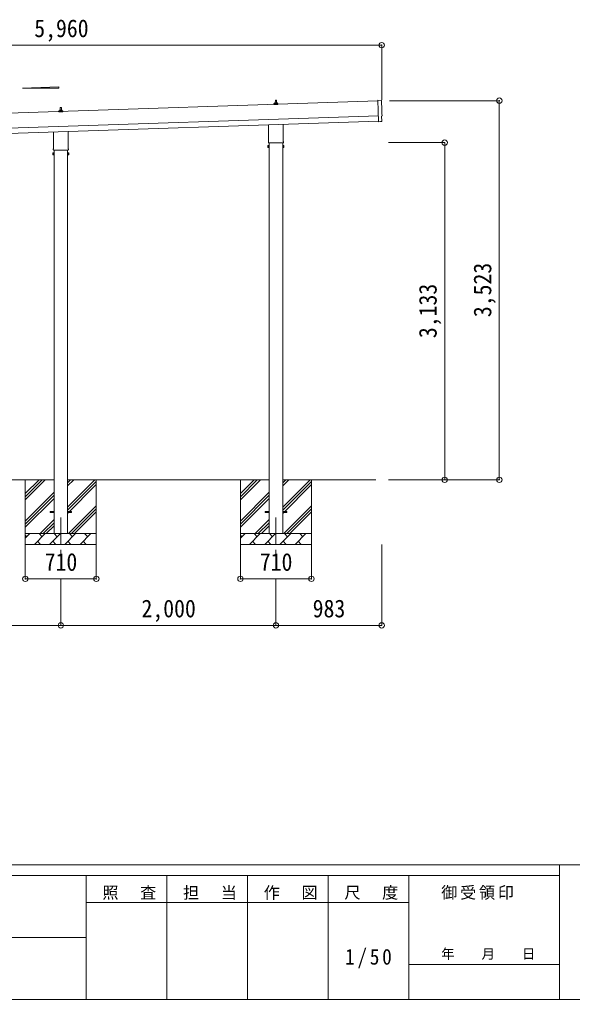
# Model space of a CAD drawing. Units: millimetres at full size, sheet at 1:50; some dimension numbers follow another scale. Extents: x -14053 to 14053, y -9700 to 9700.
# Drawn here: x 3882 to 9022, y -9700 to -595 of the extents above; entities that cross this region are included whole.
import ezdxf
from ezdxf.enums import TextEntityAlignment as Align

# ---------------------------------------------------------------- set-up
doc = ezdxf.new("R2010")
doc.units = ezdxf.units.MM
doc.header["$LTSCALE"] = 50
doc.header["$PDMODE"] = 32
doc.header["$PDSIZE"] = 50
doc.linetypes.add('CHAIN1', pattern=[8, 5, -1, 1, -1])
for name, color, linetype, lineweight in [('0-0_0', 7, 'Continuous', 9), ('0-1_Defpoints', 4, 'Continuous', 9), ('0-6_PARTS1', 6, 'Continuous', 9), ('F-0', 7, 'Continuous', 9)]:
    doc.layers.add(name, color=color, linetype=linetype, lineweight=lineweight)
doc.styles.add('ＭＳ ゴシック', font='')
doc.styles.get('ＭＳ ゴシック').set_extended_font_data('MS Gothic')

msp = doc.modelspace()

# ---------------------------------------------------------------- linework, layer by layer
at = {"layer": '0-0_0'}
for p, q in [((4203.27, -4871.86), (2328.27, -4871.86)), ((3935.77, -4871.86), (3935.77, -5471.86)), ((3935.77, -5056.91), (4120.82, -4871.86)), ((3935.77, -5028.63), (4092.54, -4871.86)), ((3935.77, -5000.34), (4064.25, -4871.86)), ((4328.27, -5126.96), (4583.37, -4871.86)), ((4328.27, -4928.97), (4385.38, -4871.86)), ((4328.27, -4900.68), (4357.09, -4871.86)), ((6203.27, -4871.86), (4328.27, -4871.86)), ((4328.27, -5155.24), (4595.77, -4887.74)), ((4328.27, -5183.53), (4595.77, -4916.03)), ((4595.77, -4871.86), (4595.77, -5471.86)), ((5935.77, -4871.86), (5935.77, -5471.86)), ((5935.77, -5056.91), (6120.82, -4871.86)), ((5935.77, -5028.63), (6092.54, -4871.86)), ((5935.77, -5000.34), (6064.25, -4871.86)), ((6328.27, -5126.96), (6583.37, -4871.86)), ((6328.27, -4928.97), (6385.38, -4871.86)), ((6328.27, -4900.68), (6357.09, -4871.86)), ((7194.2, -4871.86), (6328.27, -4871.86)), ((6328.27, -5155.24), (6595.77, -4887.74)), ((6328.27, -5183.53), (6595.77, -4916.03)), ((6595.77, -4871.86), (6595.77, -5471.86)), ((3935.77, -5254.9), (4203.27, -4987.4)), ((5935.77, -5254.9), (6203.27, -4987.4)), ((3935.77, -5283.18), (4203.27, -5015.68)), ((3935.77, -5311.47), (4203.27, -5043.97)), ((5935.77, -5283.18), (6203.27, -5015.68)), ((5935.77, -5311.47), (6203.27, -5043.97)), ((4337.93, -5371.86), (4595.77, -5114.02)), ((4366.21, -5371.86), (4595.77, -5142.3)), ((4394.49, -5371.86), (4595.77, -5170.59)), ((6337.93, -5371.86), (6595.77, -5114.02)), ((6366.21, -5371.86), (6595.77, -5142.3)), ((6394.49, -5371.86), (6595.77, -5170.59)), ((4073.37, -5371.86), (4203.27, -5241.96)), ((4101.65, -5371.86), (4203.27, -5270.24)), ((6073.37, -5371.86), (6203.27, -5241.96)), ((6101.65, -5371.86), (6203.27, -5270.24)), ((4129.94, -5371.86), (4203.27, -5298.53)), ((4592.48, -5371.86), (4595.77, -5368.58)), ((6129.94, -5371.86), (6203.27, -5298.53)), ((6592.48, -5371.86), (6595.77, -5368.58)), ((3935.77, -5371.86), (4595.77, -5371.86)), ((3935.77, -5414.75), (3978.66, -5371.86)), ((3950.11, -5400.41), (3935.77, -5386.07)), ((4020.08, -5471.86), (4120.08, -5371.86)), ((4048.64, -5443.31), (4077.19, -5471.86)), ((4091.53, -5400.41), (4062.98, -5371.86)), ((4161.5, -5471.86), (4261.5, -5371.86)), ((4190.06, -5443.31), (4218.61, -5471.86)), ((4232.95, -5400.41), (4204.4, -5371.86)), ((4302.93, -5471.86), (4402.93, -5371.86)), ((4331.48, -5443.31), (4360.03, -5471.86)), ((4374.37, -5400.41), (4345.82, -5371.86)), ((4444.35, -5471.86), (4544.35, -5371.86)), ((4472.9, -5443.31), (4501.45, -5471.86)), ((4515.79, -5400.41), (4487.24, -5371.86)), ((5935.77, -5371.86), (6595.77, -5371.86)), ((5935.77, -5414.75), (5978.66, -5371.86)), ((5950.11, -5400.41), (5935.77, -5386.07)), ((6020.08, -5471.86), (6120.08, -5371.86)), ((6048.64, -5443.31), (6077.19, -5471.86)), ((6091.53, -5400.41), (6062.98, -5371.86)), ((6161.5, -5471.86), (6261.5, -5371.86)), ((6190.06, -5443.31), (6218.61, -5471.86)), ((6232.95, -5400.41), (6204.4, -5371.86)), ((6302.93, -5471.86), (6402.93, -5371.86)), ((6331.48, -5443.31), (6360.03, -5471.86)), ((6374.37, -5400.41), (6345.82, -5371.86)), ((6444.35, -5471.86), (6544.35, -5371.86)), ((6472.9, -5443.31), (6501.45, -5471.86)), ((6515.79, -5400.41), (6487.24, -5371.86)), ((4595.77, -5471.86), (3935.77, -5471.86)), ((6595.77, -5471.86), (5935.77, -5471.86))]:
    msp.add_line(p, q, dxfattribs=at)
at = {"layer": '0-1_Defpoints'}
for p, q in [((7213.13, -1350.25), (1320.12, -1546.68)), ((6259.77, -1369.26), (6260.5, -1345.74)), ((6261.49, -1344.76), (6270.04, -1344.76)), ((6271.04, -1345.74), (6271.77, -1369.26)), ((7212.96, -1345.16), (7219.56, -1542.91)), ((7244.57, -1345.76), (7212.96, -1345.16)), ((4247.52, -1451.43), (4247.52, -1443.72)), ((4284.02, -1451.43), (4247.52, -1451.43)), ((4247.9, -1442.93), (4283.64, -1442.93)), ((4248.28, -1442.75), (4255, -1441.12)), ((4255.39, -1440.93), (4276.15, -1440.93)), ((4255.77, -1440.15), (4255.77, -1435.93)), ((4256.77, -1435.93), (4274.77, -1435.93)), ((4259.77, -1435.93), (4260.5, -1412.41)), ((4261.49, -1411.43), (4270.04, -1411.43)), ((4271.04, -1412.41), (4271.77, -1435.93)), ((4275.77, -1440.15), (4275.77, -1435.93)), ((4283.25, -1442.75), (4276.53, -1441.12)), ((4284.02, -1451.43), (4284.02, -1443.72)), ((6247.52, -1384.76), (6247.52, -1377.05)), ((6284.02, -1384.76), (6247.52, -1384.76)), ((6247.9, -1376.26), (6283.64, -1376.26)), ((6248.28, -1376.08), (6255, -1374.45)), ((6255.39, -1374.26), (6276.15, -1374.26)), ((6255.77, -1373.48), (6255.77, -1369.26)), ((6256.77, -1369.26), (6274.77, -1369.26)), ((6275.77, -1373.48), (6275.77, -1369.26)), ((6283.25, -1376.08), (6276.53, -1374.45)), ((6284.02, -1384.76), (6284.02, -1377.05)), ((1324.79, -1686.6), (7217.8, -1490.17)), ((1326.45, -1736.57), (7219.46, -1540.14)), ((7219.56, -1542.91), (7219.59, -1543.91)), ((7237.77, -1542.4), (7219.59, -1543.91)), ((7238.46, -1543), (7237.77, -1542.4)), ((7239.21, -1543.25), (7246.11, -1542.66)), ((7247.29, -1492.57), (7247.89, -1492.55)), ((7248.85, -1539.58), (7247.29, -1492.57)), ((4334.07, -1636.32), (4334.07, -1795.42)), ((6197.47, -1728.75), (6197.47, -1574.21)), ((6334.07, -1569.65), (6334.07, -1728.75)), ((4197.47, -1795.42), (4197.47, -1640.87)), ((4195.77, -1804.19), (4195.77, -1798.69)), ((4333.71, -1807.69), (4197.83, -1807.69)), ((4203.27, -1807.69), (4203.27, -5371.86)), ((4328.27, -5371.86), (4328.27, -1807.69)), ((4335.77, -1798.69), (4335.77, -1804.19)), ((6191.77, -1767.03), (6192.53, -1765.71)), ((6191.77, -1767.03), (6191.77, -1784.03)), ((6191.77, -1784.03), (6192.53, -1785.34)), ((6198.77, -1765.71), (6192.53, -1765.71)), ((6198.77, -1770.62), (6192.53, -1770.62)), ((6198.77, -1780.43), (6192.53, -1780.43)), ((6198.77, -1785.34), (6192.53, -1785.34)), ((6195.77, -1737.53), (6195.77, -1732.03)), ((6333.71, -1741.03), (6197.83, -1741.03)), ((6198.77, -1785.34), (6198.77, -1765.71)), ((6198.77, -1766.33), (6201.27, -1766.33)), ((6198.77, -1784.73), (6198.77, -1766.33)), ((6201.27, -1784.73), (6198.77, -1784.73)), ((6201.27, -1765.03), (6203.27, -1765.03)), ((6201.27, -1786.03), (6201.27, -1765.03)), ((6203.27, -1786.03), (6201.27, -1786.03)), ((6203.27, -1741.03), (6203.27, -5371.86)), ((6203.27, -1765.03), (6203.27, -1786.03)), ((6328.27, -5371.86), (6328.27, -1741.03)), ((6328.27, -1765.03), (6328.27, -1786.03)), ((6330.27, -1765.03), (6328.27, -1765.03)), ((6328.27, -1786.03), (6330.27, -1786.03)), ((6330.27, -1786.03), (6330.27, -1765.03)), ((6332.77, -1766.33), (6330.27, -1766.33)), ((6330.27, -1784.73), (6332.77, -1784.73)), ((6332.77, -1765.71), (6339.01, -1765.71)), ((6332.77, -1785.34), (6332.77, -1765.71)), ((6332.77, -1784.73), (6332.77, -1766.33)), ((6332.77, -1770.62), (6339.01, -1770.62)), ((6332.77, -1780.43), (6339.01, -1780.43)), ((6332.77, -1785.34), (6339.01, -1785.34)), ((6335.77, -1732.03), (6335.77, -1737.53)), ((6339.77, -1767.03), (6339.01, -1765.71)), ((6339.77, -1784.03), (6339.01, -1785.34)), ((6339.77, -1767.03), (6339.77, -1784.03)), ((4191.77, -1833.69), (4192.53, -1832.38)), ((4191.77, -1833.69), (4191.77, -1850.69)), ((4191.77, -1850.69), (4192.53, -1852.01)), ((4198.77, -1832.38), (4192.53, -1832.38)), ((4198.77, -1837.29), (4192.53, -1837.29)), ((4198.77, -1847.1), (4192.53, -1847.1)), ((4198.77, -1852.01), (4192.53, -1852.01)), ((4198.77, -1852.01), (4198.77, -1832.38)), ((4198.77, -1832.99), (4201.27, -1832.99)), ((4198.77, -1851.39), (4198.77, -1832.99)), ((4201.27, -1851.39), (4198.77, -1851.39)), ((4201.27, -1831.69), (4203.27, -1831.69)), ((4201.27, -1852.69), (4201.27, -1831.69)), ((4203.27, -1852.69), (4201.27, -1852.69)), ((4203.27, -1831.69), (4203.27, -1852.69)), ((4328.27, -1831.69), (4328.27, -1852.69)), ((4330.27, -1831.69), (4328.27, -1831.69)), ((4328.27, -1852.69), (4330.27, -1852.69)), ((4330.27, -1852.69), (4330.27, -1831.69)), ((4332.77, -1832.99), (4330.27, -1832.99)), ((4330.27, -1851.39), (4332.77, -1851.39)), ((4332.77, -1832.38), (4339.01, -1832.38)), ((4332.77, -1852.01), (4332.77, -1832.38)), ((4332.77, -1851.39), (4332.77, -1832.99)), ((4332.77, -1837.29), (4339.01, -1837.29)), ((4332.77, -1847.1), (4339.01, -1847.1)), ((4332.77, -1852.01), (4339.01, -1852.01)), ((4339.77, -1833.69), (4339.01, -1832.38)), ((4339.77, -1850.69), (4339.01, -1852.01)), ((4339.77, -1833.69), (4339.77, -1850.69)), ((4165.77, -5167.36), (4203.27, -5167.36)), ((4165.77, -5176.36), (4165.77, -5167.36)), ((4165.77, -5176.36), (4203.27, -5176.36)), ((4328.27, -5167.36), (4365.77, -5167.36)), ((4328.27, -5176.36), (4365.77, -5176.36)), ((4365.77, -5176.36), (4365.77, -5167.36)), ((6165.77, -5167.36), (6203.27, -5167.36)), ((6165.77, -5176.36), (6165.77, -5167.36)), ((6165.77, -5176.36), (6203.27, -5176.36)), ((6328.27, -5167.36), (6365.77, -5167.36)), ((6328.27, -5176.36), (6365.77, -5176.36)), ((6365.77, -5176.36), (6365.77, -5167.36))]:
    msp.add_line(p, q, dxfattribs=at)
at = {"layer": '0-1_Defpoints', "color": 7, "linetype": 'CHAIN1'}
for p, q in [((4265.77, -5221.86), (4265.77, -5613.55)), ((6265.77, -5221.86), (6265.77, -5616.86))]:
    msp.add_line(p, q, dxfattribs=at)
at = {"layer": '0-1_Defpoints'}
msp.add_lwpolyline([(3910.45, -1231.67), (4246.45, -1219.26), (4246.45, -1231.67)], close=True, dxfattribs=at)
for centre, radius, start, end in [((6261.49, -1345.76), 1, 90, 178.60509), ((6270.04, -1345.76), 1, 1.39491, 90), ((4248.52, -1443.72), 1, 103.62699, 180), ((4254.77, -1440.15), 1, 283.62699, 0), ((4259.85, -1436.57), 4.13, 90, 171.17633), ((4256.77, -1436.93), 1, 90, 180), ((4261.49, -1412.43), 1, 90, 178.60509), ((4269.1, -1435.93), 4.83, 133.60282, 180), ((4262.44, -1435.93), 4.83, 0, 46.39718), ((4270.04, -1412.43), 1, 1.39491, 90), ((4271.68, -1436.57), 4.13, 8.82367, 90), ((4274.77, -1436.93), 1, 0, 90), ((4276.77, -1440.15), 1, 180, 256.37301), ((4283.02, -1443.72), 1, 0, 76.37301), ((6248.52, -1377.05), 1, 103.62699, 180), ((6254.77, -1373.48), 1, 283.62699, 0), ((6259.85, -1369.9), 4.13, 90, 171.17633), ((6256.77, -1370.26), 1, 90, 180), ((6269.1, -1369.26), 4.83, 133.60282, 180), ((6262.44, -1369.26), 4.83, 0, 46.39718), ((6271.68, -1369.9), 4.13, 8.82367, 90), ((6274.77, -1370.26), 1, 0, 90), ((6276.77, -1373.48), 1, 180, 256.37301), ((6283.02, -1377.05), 1, 0, 76.37301), ((6199.77, -1732.03), 4, 125.09963, 180), ((6331.77, -1732.03), 4, 0, 54.90037), ((4199.77, -1798.69), 4, 125.09963, 180), ((4199.77, -1804.19), 4, 180, 194.47751), ((4199.77, -1804.19), 4, 194.47751, 241.04498), ((4331.77, -1804.19), 4, 298.95502, 345.52249), ((4331.77, -1798.69), 4, 0, 54.90037), ((4331.77, -1804.19), 4, 345.52249, 0), ((6196.11, -1768.17), 4.34, 145.61575, 214.38425), ((6196.11, -1782.89), 4.34, 145.61575, 214.38425), ((6208.01, -1775.53), 16.24, 162.41205, 197.58795), ((6199.77, -1737.53), 4, 180, 194.47751), ((6199.77, -1737.53), 4, 194.47751, 241.04498), ((6331.77, -1737.53), 4, 298.95502, 345.52249), ((6331.77, -1737.53), 4, 345.52249, 0), ((6335.42, -1768.17), 4.34, 325.61575, 34.38425), ((6323.53, -1775.53), 16.24, 342.41205, 17.58795), ((6335.42, -1782.89), 4.34, 325.61575, 34.38425), ((4196.11, -1834.83), 4.34, 145.61575, 214.38425), ((4196.11, -1849.55), 4.34, 145.61575, 214.38425), ((4208.01, -1842.19), 16.24, 162.41205, 197.58795), ((4335.42, -1834.83), 4.34, 325.61575, 34.38425), ((4323.53, -1842.19), 16.24, 342.41205, 17.58795), ((4335.42, -1849.55), 4.34, 325.61575, 34.38425)]:
    msp.add_arc(centre, radius, start, end, dxfattribs=at)
for centre, major_axis, ratio, start_param, end_param in [((7244.52, -1348.76), (3, 0.1), 0.99863, 6.2683889, 7.8016218), ((12010.08, -1260.37), (-4760.73, -158.69), 0.99863, 6.2683889, 6.2976778), ((7239.12, -1542.26), (0.75, -0.666), 0.9974, 4.712389, 5.5252311), ((7245.85, -1539.67), (2.25, -2), 0.9974, 5.5252311, 7.0411395), ((7247.74, -1488.16), (4.4, 0.15), 0.99863, 4.712389, 6.2976778)]:
    msp.add_ellipse(centre, major_axis=major_axis, ratio=ratio, start_param=start_param, end_param=end_param, dxfattribs=at)
at = {"layer": '0-6_PARTS1'}
for p, q in [((1288.77, -832.84), (7248.77, -832.84)), ((7248.77, -832.84), (7248.77, -1339.8)), ((8342.3, -1348.85), (7322.65, -1348.85)), ((8342.3, -4871.86), (8342.3, -1348.85)), ((7834.34, -1738.83), (7310.88, -1738.83)), ((7834.34, -4871.86), (7834.34, -1738.83)), ((7834.34, -4871.86), (7310.88, -4871.86)), ((8342.3, -4871.86), (7322.65, -4871.86)), ((3935.77, -5791.98), (3935.77, -5471.86)), ((4595.77, -5791.98), (4595.77, -5471.86)), ((5935.77, -5791.98), (5935.77, -5471.86)), ((6595.77, -5791.98), (6595.77, -5471.86)), ((7248.77, -6224.41), (7248.77, -5471.86)), ((3935.77, -5791.98), (4595.77, -5791.98)), ((4265.77, -6224.41), (4265.77, -5791.98)), ((5935.77, -5791.98), (6595.77, -5791.98)), ((6265.77, -6224.41), (6265.77, -5791.98)), ((2265.77, -6224.41), (4265.77, -6224.41)), ((4265.77, -6224.41), (6265.77, -6224.41)), ((6265.77, -6224.41), (7248.77, -6224.41))]:
    msp.add_line(p, q, dxfattribs=at)
for p in [(7248.77, -832.84), (8342.3, -1348.85), (7834.34, -1738.83), (7834.34, -4871.86), (8342.3, -4871.86), (3935.77, -5791.98), (4595.77, -5791.98), (5935.77, -5791.98), (6595.77, -5791.98), (4265.77, -6224.41), (6265.77, -6224.41), (7248.77, -6224.41)]:
    msp.add_point(p, dxfattribs=at)
at = {"layer": 'F-0', "color": 5, "lineweight": 5}
for p, q in [((-14053.43, -8450), (13346.57, -8450)), ((8901.98, -8450), (8901.98, -9700)), ((-14053.43, -8550), (8901.98, -8550)), ((4501.97, -8550), (4501.97, -9700)), ((5251.97, -8550), (5251.97, -9700)), ((6001.97, -8550), (6001.97, -9700)), ((6751.97, -8550), (6751.97, -9700)), ((7501.97, -8550), (7501.97, -9700)), ((4501.97, -8800), (7501.97, -8800)), ((-5748.03, -9125), (4501.97, -9125)), ((7501.97, -9375), (8901.98, -9375)), ((-14053.43, -9700), (13346.57, -9700))]:
    msp.add_line(p, q, dxfattribs=at)

# ---------------------------------------------------------------- texts
at = {"layer": '0-6_PARTS1', "color": 7, "style": 'ＭＳ ゴシック', "width": 0.9}
for s, p in [('5,960', (4018.77, -807.84)), ('710', (4115.77, -5766.98)), ('710', (6115.77, -5766.98)), ('2,000', (5015.77, -6199.41)), ('983', (6607.27, -6199.41))]:
    msp.add_text(s, height=165, dxfattribs=at).set_placement(p, align=Align.BOTTOM_LEFT)
for s, p in [('3,523', (8317.3, -3360.35)), ('3,133', (7809.34, -3555.34))]:
    msp.add_text(s, height=165, rotation=90, dxfattribs=at).set_placement(p, align=Align.BOTTOM_LEFT)
at = {"layer": 'F-0', "style": 'ＭＳ ゴシック'}
msp.add_text('年\u3000\u3000月\u3000\u3000日', height=91.64, dxfattribs=at).set_placement((7801.98, -9350), align=Align.BOTTOM_LEFT)
at = {"layer": 'F-0', "attachment_point": 7, "style": 'ＭＳ ゴシック'}
for s, insert, char_height in [('\\T1.17;照\u3000査', (4651.98, -8775), 110), ('\\T1.17;担\u3000当', (5401.98, -8775), 110), ('\\T1.17;作\u3000図', (6151.97, -8775), 110), ('\\T1.17;尺\u3000度', (6901.98, -8775), 110), ('\\T1.17;御受領印', (7801.97, -8775), 110), ('\\T1.28;\\W0.9;1/50', (6908.22, -9412.5), 146.6)]:
    msp.add_mtext(s, dxfattribs=dict(at, insert=insert, char_height=char_height))

doc.saveas('drawing.dxf')
